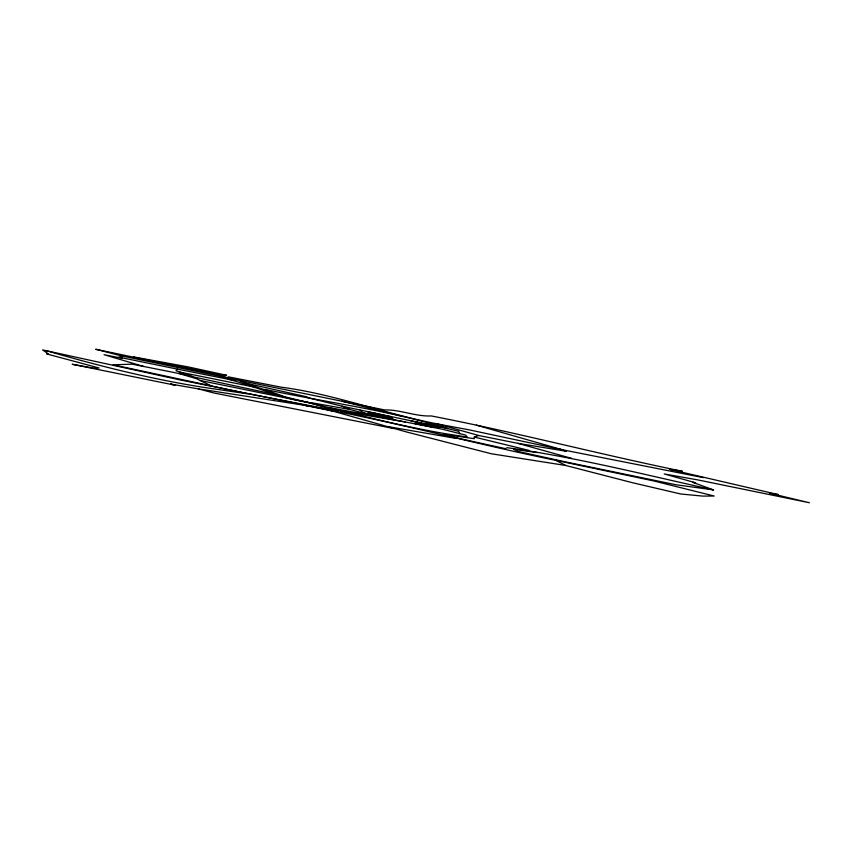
<?xml version="1.0" encoding="UTF-8"?>
<svg xmlns="http://www.w3.org/2000/svg" width="852" height="852" viewBox="0 0 852 852"><rect width="100%" height="100%" fill="white"/><g stroke="black" fill="none" stroke-linecap="round" stroke-linejoin="round"><path stroke-width="1.28" d="M226.781 377.638L121.985 356.008L95.712 349.256L214.491 374.145L236.1 380.162L227.931 379.183L177.333 369.108L175.991 370.695L194.597 377.191L275.388 394.561M121.985 356.008L118.875 357.18L177.333 369.108M478.686 435.489L437.395 423.934C384.923 413.795 334.442 394.146 281.394 387.202L228.08 376.808L238.219 380.109L384.657 409.929C400.429 409.556 415.563 416.671 431.293 415.946C515.492 432.23 598.36 454.02 682.377 471.273L669.31 469.282L778.132 494.565L769.441 493.17L809.4 502.744L697.98 479.942L664.209 473.946L695.658 482.796L692.782 482.36L713.497 489.9C644.985 474.788 576.793 457.375 507.302 447.715L505.268 448.599L460.059 438.673L443.359 434.2L474.34 438.705L474.223 437.033L478.686 435.489L517.835 443.328L566.25 451.251L560.435 449.345M713.497 489.9L675.7 484.713L564.152 461.614L518.24 451.485L513.713 449.292L537.761 452.614M247.123 393.784L215.322 389.066C158.057 381.004 101.995 366.733 46.455 350.747M327.988 409.759C404.444 424.402 479.601 444.861 555.877 460.346L653.377 480.869L714.221 496.034L702.666 496.098L680.759 494L632.674 482.764L565.76 465.49L491.284 453.754L406.351 431.921L327.988 409.759L180.113 379.928L42.6 349.906L48.17 353.761L46.732 353.942L99.162 368L93.89 368.107L72.239 364.283L175.011 385.189L170.634 384.028L199.144 389.002M340.587 410.941L405.403 422.006M387.543 426.554L456.502 438.471M310.533 402.581L349.916 409.482L374.731 416.01L442.72 429.291L465.597 435.084L467.237 436.98C405.424 428.694 345.465 411.079 284.887 396.872C269.466 390.78 253.236 386.723 238.219 380.109M329.713 407.746L374.731 416.01M427.246 424.253L444.595 427.47M437.395 423.934L469.708 429.962L561.937 449.675L703.528 477.663M264.876 389.343C325.762 402.453 388.161 409.908 447.683 428.588L342.003 406.18L308.275 397.788L306.933 396.84L244.428 382.868M190.656 375.828L132.039 364.155L113.146 364.816L243.022 392.697L338.137 411.09L307.348 402.176C279.839 398.065 254.727 385.956 227.931 379.183M122.305 358.287L104.029 354.688L143.839 366.509M394.242 428.62L213.873 392.974L198.282 388.853L308.339 405.872L304.313 405.264L333.175 411.218M179.996 372.143L254.407 387.085M178.622 373.421L196.535 378.693L200.103 380.482L309.414 402.751M368.447 412.368L390.663 417.075M369.097 412.9L391.462 417.64M369.747 413.433L392.271 418.204M474.223 437.033L528.836 450.357M341.94 401.217L403.06 416.447M447.108 428.46L458.77 431.357L459.814 433.732M392.122 419.312L374.656 414.732L371.994 412.613M378.267 416.607L362.888 412.56L360.077 410.089M517.835 443.328L571.586 458.355M476.343 425.127L561.937 449.675M342.003 406.18L349.916 409.482M200.103 380.482L211.924 386.169M555.877 460.346L565.76 465.49M429.12 424.722L433.913 427.48L414.881 423.444L415.616 423.913M420.249 424.541L416.255 422.113L439.259 427.374L410.685 420.813M375.54 413.369L376.382 414.019M226.504 375.253L219.156 374.773L133.498 356.871L187.972 366.871L226.504 375.253M389.875 416.522L367.819 411.846L370.407 413.976L393.091 418.779L389.875 416.522"/></g></svg>
